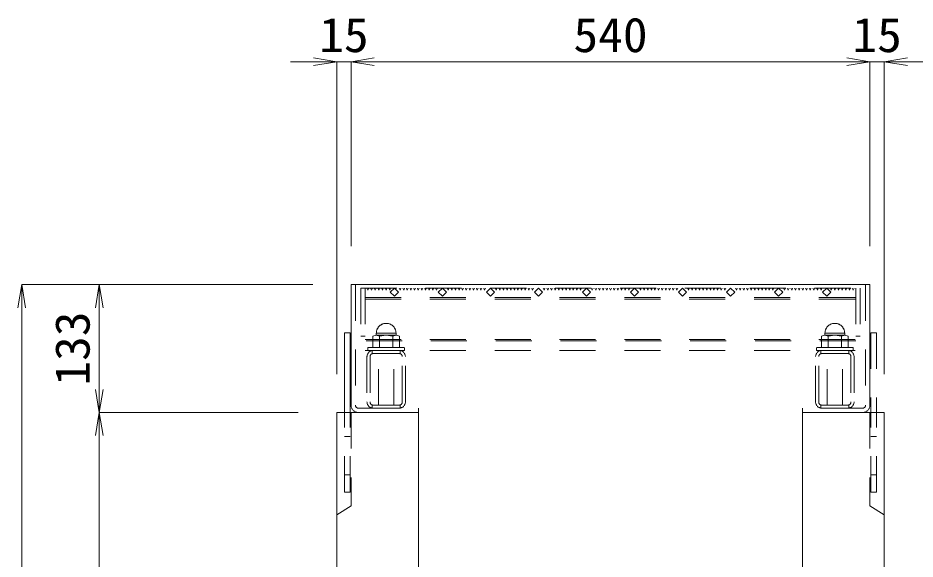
# Model space of a CAD drawing. Units: millimetres at full size; some dimension numbers follow another scale. Extents: x -734 to 58102, y 49499 to 87169.
# Drawn here: x 33669 to 34603, y 64569 to 65132 of the extents above; entities that cross this region are included whole.
import ezdxf
from ezdxf.enums import TextEntityAlignment as Align

# ---------------------------------------------------------------- set-up
doc = ezdxf.new("R2010")
doc.units = ezdxf.units.MM
doc.header["$LTSCALE"] = 50
doc.linetypes.add('USER1', pattern=[1.35, 0.75, -0.6])
for name, color, linetype, lineweight in [('寸法線', 7, 'Continuous', 13), ('本体', 2, 'Continuous', 20), ('ｸﾞﾚｰﾁﾝｸﾞ', 7, 'USER1', 9)]:
    doc.layers.add(name, color=color, linetype=linetype, lineweight=lineweight)
doc.styles.add('ＭＳ 明朝', font='')
doc.styles.get('ＭＳ 明朝').set_extended_font_data('MS Mincho')

# ---------------------------------------------------------------- blocks, each defined once
blk = doc.blocks.new('open_arrow')
at = {"color": 0, "linetype": 'Continuous', "lineweight": -2}
blk.add_lwpolyline([(7.5, 1.25), (0, 0), (7.5, -1.25)], dxfattribs=at)

msp = doc.modelspace()

# ---------------------------------------------------------------- linework, layer by layer
at = {"layer": '寸法線'}
for p, q in [((34064.09, 65086.12), (33953.09, 65086.12)), ((34001.09, 64761.22), (34001.09, 65086.12)), ((34556.09, 65086.12), (34016.09, 65086.12)), ((34016.09, 64894.22), (34016.09, 65086.12)), ((34016.09, 64894.22), (34016.09, 65086.12)), ((34508.09, 65086.12), (34619.09, 65086.12)), ((34556.09, 64894.22), (34556.09, 65086.12)), ((34556.09, 64894.22), (34556.09, 65086.12)), ((34571.09, 64761.22), (34571.09, 65086.12)), ((33673.28, 63971.2), (33673.28, 64854.2)), ((33976.07, 64854.2), (33673.28, 64854.2)), ((33753.92, 64854.2), (33753.92, 64721.2)), ((33976.07, 64854.2), (33753.92, 64854.2)), ((33961.07, 64721.2), (33753.92, 64721.2)), ((33753.92, 64721.2), (33753.92, 64321.2)), ((33961.07, 64721.2), (33753.92, 64721.2))]:
    msp.add_line(p, q, dxfattribs=at)
at = {"layer": '本体'}
for p, q in [((34001.09, 63971.2), (34001.09, 64721.2)), ((34086.09, 64721.2), (34001.09, 64721.2)), ((34086.09, 64415.23), (34086.09, 64721.2)), ((34486.09, 64415.23), (34486.09, 64721.2)), ((34571.1, 64721.2), (34486.09, 64721.2)), ((34571.09, 63971.2), (34571.09, 64721.2))]:
    msp.add_line(p, q, dxfattribs=at)
at = {"layer": '本体', "linetype": 'USER1', "lineweight": 9}
for p, q in [((34016.09, 64721.2), (34016.09, 64624.2)), ((34556.1, 64721.2), (34556.1, 64624.2)), ((34016.09, 64624.2), (34001.09, 64614.7)), ((34556.1, 64624.2), (34571.1, 64614.7))]:
    msp.add_line(p, q, dxfattribs=at)
at = {"layer": 'ｸﾞﾚｰﾁﾝｸﾞ', "linetype": 'Continuous'}
for p, q in [((34016.09, 64854.2), (34556.09, 64854.2)), ((34016.09, 64854.2), (34016.09, 64728.7)), ((34556.09, 64854.2), (34556.09, 64728.7)), ((34009.09, 64804.2), (34009.09, 64721.2)), ((34009.09, 64804.2), (34015.09, 64804.2)), ((34015.09, 64804.2), (34015.09, 64721.2))]:
    msp.add_line(p, q, dxfattribs=at)
at = {"layer": 'ｸﾞﾚｰﾁﾝｸﾞ'}
for p, q in [((34020.59, 64854.2), (34020.59, 64728.7)), ((34551.59, 64854.2), (34551.59, 64728.7)), ((34026.09, 64850.7), (34026.09, 64800.7)), ((34030.59, 64850.7), (34030.59, 64785.7)), ((34030.59, 64850.7), (34030.59, 64800.7)), ((34032.59, 64850.7), (34033.49, 64848.6)), ((34033.49, 64848.6), (34034.39, 64850.7)), ((34036.39, 64850.7), (34037.29, 64848.6)), ((34037.29, 64848.6), (34038.19, 64850.7)), ((34040.19, 64850.7), (34041.09, 64848.6)), ((34041.09, 64848.6), (34041.99, 64850.7)), ((34043.99, 64850.7), (34044.89, 64848.6)), ((34044.89, 64848.6), (34045.79, 64850.7)), ((34047.79, 64850.7), (34048.69, 64848.6)), ((34048.69, 64848.6), (34049.59, 64850.7)), ((34051.59, 64850.7), (34052.49, 64848.6)), ((34052.49, 64848.6), (34053.39, 64850.7)), ((34055.39, 64850.7), (34056.29, 64848.6)), ((34056.29, 64848.6), (34057.19, 64850.7)), ((34061.09, 64850.7), (34056.85, 64846.45)), ((34056.85, 64846.45), (34061.09, 64842.21)), ((34065.34, 64846.45), (34061.09, 64850.7)), ((34061.09, 64842.21), (34065.34, 64846.45)), ((34066.09, 64850.7), (34066.99, 64848.6)), ((34066.99, 64848.6), (34067.89, 64850.7)), ((34069.89, 64850.7), (34070.79, 64848.6)), ((34070.79, 64848.6), (34071.69, 64850.7)), ((34073.69, 64850.7), (34074.59, 64848.6)), ((34074.59, 64848.6), (34075.49, 64850.7)), ((34077.49, 64850.7), (34078.39, 64848.6)), ((34078.39, 64848.6), (34079.29, 64850.7)), ((34081.29, 64850.7), (34082.19, 64848.6)), ((34082.19, 64848.6), (34083.09, 64850.7)), ((34085.09, 64850.7), (34085.99, 64848.6)), ((34085.99, 64848.6), (34086.89, 64850.7)), ((34088.89, 64850.7), (34089.79, 64848.6)), ((34089.79, 64848.6), (34090.69, 64850.7)), ((34092.69, 64850.7), (34093.59, 64848.6)), ((34093.59, 64848.6), (34094.49, 64850.7)), ((34096.49, 64850.7), (34097.39, 64848.6)), ((34097.39, 64848.6), (34098.29, 64850.7)), ((34100.29, 64850.7), (34101.19, 64848.6)), ((34101.19, 64848.6), (34102.09, 64850.7)), ((34104.09, 64850.7), (34104.99, 64848.6)), ((34104.99, 64848.6), (34105.89, 64850.7)), ((34111.09, 64850.7), (34106.85, 64846.45)), ((34106.85, 64846.45), (34111.09, 64842.21)), ((34115.34, 64846.45), (34111.09, 64850.7)), ((34111.09, 64842.21), (34115.34, 64846.45)), ((34116.09, 64850.7), (34116.99, 64848.6)), ((34116.99, 64848.6), (34117.89, 64850.7)), ((34119.89, 64850.7), (34120.79, 64848.6)), ((34120.79, 64848.6), (34121.69, 64850.7)), ((34123.69, 64850.7), (34124.59, 64848.6)), ((34124.59, 64848.6), (34125.49, 64850.7)), ((34127.49, 64850.7), (34128.39, 64848.6)), ((34128.39, 64848.6), (34129.29, 64850.7)), ((34131.29, 64850.7), (34132.19, 64848.6)), ((34132.19, 64848.6), (34133.09, 64850.7)), ((34135.09, 64850.7), (34135.99, 64848.6)), ((34135.99, 64848.6), (34136.89, 64850.7)), ((34138.89, 64850.7), (34139.79, 64848.6)), ((34139.79, 64848.6), (34140.69, 64850.7)), ((34142.69, 64850.7), (34143.59, 64848.6)), ((34143.59, 64848.6), (34144.49, 64850.7)), ((34146.49, 64850.7), (34147.39, 64848.6)), ((34147.39, 64848.6), (34148.29, 64850.7)), ((34150.29, 64850.7), (34151.19, 64848.6)), ((34151.19, 64848.6), (34152.09, 64850.7)), ((34154.09, 64850.7), (34155, 64848.6)), ((34155, 64848.6), (34155.9, 64850.7)), ((34161.09, 64850.7), (34156.85, 64846.45)), ((34156.85, 64846.45), (34161.09, 64842.21)), ((34165.34, 64846.45), (34161.09, 64850.7)), ((34161.09, 64842.21), (34165.34, 64846.45)), ((34166.09, 64850.7), (34166.99, 64848.6)), ((34166.99, 64848.6), (34167.89, 64850.7)), ((34169.89, 64850.7), (34170.79, 64848.6)), ((34170.79, 64848.6), (34171.69, 64850.7)), ((34173.69, 64850.7), (34174.59, 64848.6)), ((34174.59, 64848.6), (34175.49, 64850.7)), ((34177.49, 64850.7), (34178.39, 64848.6)), ((34178.39, 64848.6), (34179.29, 64850.7)), ((34181.29, 64850.7), (34182.19, 64848.6)), ((34182.19, 64848.6), (34183.09, 64850.7)), ((34185.09, 64850.7), (34185.99, 64848.6)), ((34185.99, 64848.6), (34186.89, 64850.7)), ((34188.89, 64850.7), (34189.79, 64848.6)), ((34189.79, 64848.6), (34190.69, 64850.7)), ((34192.69, 64850.7), (34193.59, 64848.6)), ((34193.59, 64848.6), (34194.49, 64850.7)), ((34196.49, 64850.7), (34197.39, 64848.6)), ((34197.39, 64848.6), (34198.29, 64850.7)), ((34200.29, 64850.7), (34201.19, 64848.6)), ((34201.19, 64848.6), (34202.09, 64850.7)), ((34204.09, 64850.7), (34204.99, 64848.6)), ((34204.99, 64848.6), (34205.89, 64850.7)), ((34211.09, 64850.7), (34206.85, 64846.45)), ((34206.85, 64846.45), (34211.09, 64842.21)), ((34215.34, 64846.45), (34211.09, 64850.7)), ((34211.09, 64842.21), (34215.34, 64846.45)), ((34216.09, 64850.7), (34216.99, 64848.6)), ((34216.99, 64848.6), (34217.89, 64850.7)), ((34219.89, 64850.7), (34220.79, 64848.6)), ((34220.79, 64848.6), (34221.69, 64850.7)), ((34223.69, 64850.7), (34224.59, 64848.6)), ((34224.59, 64848.6), (34225.49, 64850.7)), ((34227.49, 64850.7), (34228.39, 64848.6)), ((34228.39, 64848.6), (34229.29, 64850.7)), ((34231.29, 64850.7), (34232.19, 64848.6)), ((34232.19, 64848.6), (34233.09, 64850.7)), ((34235.09, 64850.7), (34235.99, 64848.6)), ((34235.99, 64848.6), (34236.89, 64850.7)), ((34238.89, 64850.7), (34239.79, 64848.6)), ((34239.79, 64848.6), (34240.69, 64850.7)), ((34242.69, 64850.7), (34243.59, 64848.6)), ((34243.59, 64848.6), (34244.49, 64850.7)), ((34246.49, 64850.7), (34247.39, 64848.6)), ((34247.39, 64848.6), (34248.29, 64850.7)), ((34250.29, 64850.7), (34251.19, 64848.6)), ((34251.19, 64848.6), (34252.09, 64850.7)), ((34254.09, 64850.7), (34255, 64848.6)), ((34255, 64848.6), (34255.89, 64850.7)), ((34261.09, 64850.7), (34256.85, 64846.45)), ((34256.85, 64846.45), (34261.09, 64842.21)), ((34265.34, 64846.45), (34261.09, 64850.7)), ((34261.09, 64842.21), (34265.34, 64846.45)), ((34266.09, 64850.7), (34266.99, 64848.6)), ((34266.99, 64848.6), (34267.89, 64850.7)), ((34269.89, 64850.7), (34270.79, 64848.6)), ((34270.79, 64848.6), (34271.69, 64850.7)), ((34273.69, 64850.7), (34274.59, 64848.6)), ((34274.59, 64848.6), (34275.49, 64850.7)), ((34277.49, 64850.7), (34278.39, 64848.6)), ((34278.39, 64848.6), (34279.29, 64850.7)), ((34281.29, 64850.7), (34282.19, 64848.6)), ((34282.19, 64848.6), (34283.09, 64850.7)), ((34285.09, 64850.7), (34285.99, 64848.6)), ((34287.09, 64850.7), (34286.2, 64848.6)), ((34290, 64848.6), (34289.1, 64850.7)), ((34290.89, 64850.7), (34290, 64848.6)), ((34293.79, 64848.6), (34292.9, 64850.7)), ((34294.69, 64850.7), (34293.79, 64848.6)), ((34297.59, 64848.6), (34296.7, 64850.7)), ((34298.5, 64850.7), (34297.59, 64848.6)), ((34301.4, 64848.6), (34300.5, 64850.7)), ((34302.29, 64850.7), (34301.4, 64848.6)), ((34305.2, 64848.6), (34304.29, 64850.7)), ((34306.09, 64850.7), (34305.2, 64848.6)), ((34306.85, 64846.45), (34311.1, 64850.7)), ((34311.1, 64842.21), (34306.85, 64846.45)), ((34311.1, 64850.7), (34315.34, 64846.45)), ((34315.34, 64846.45), (34311.1, 64842.21)), ((34317.19, 64848.6), (34316.29, 64850.7)), ((34318.1, 64850.7), (34317.19, 64848.6)), ((34321, 64848.6), (34320.1, 64850.7)), ((34321.9, 64850.7), (34321, 64848.6)), ((34324.8, 64848.6), (34323.9, 64850.7)), ((34325.7, 64850.7), (34324.8, 64848.6)), ((34328.6, 64848.6), (34327.7, 64850.7)), ((34329.5, 64850.7), (34328.6, 64848.6)), ((34332.4, 64848.6), (34331.5, 64850.7)), ((34333.3, 64850.7), (34332.4, 64848.6)), ((34336.2, 64848.6), (34335.3, 64850.7)), ((34337.1, 64850.7), (34336.2, 64848.6)), ((34340, 64848.6), (34339.1, 64850.7)), ((34340.9, 64850.7), (34340, 64848.6)), ((34343.8, 64848.6), (34342.9, 64850.7)), ((34344.7, 64850.7), (34343.8, 64848.6)), ((34347.6, 64848.6), (34346.7, 64850.7)), ((34348.5, 64850.7), (34347.6, 64848.6)), ((34351.4, 64848.6), (34350.5, 64850.7)), ((34352.3, 64850.7), (34351.4, 64848.6)), ((34355.2, 64848.6), (34354.3, 64850.7)), ((34356.1, 64850.7), (34355.2, 64848.6)), ((34356.85, 64846.45), (34361.1, 64850.7)), ((34361.1, 64842.21), (34356.85, 64846.45)), ((34361.1, 64850.7), (34365.34, 64846.45)), ((34365.34, 64846.45), (34361.1, 64842.21)), ((34367.19, 64848.6), (34366.29, 64850.7)), ((34368.1, 64850.7), (34367.19, 64848.6)), ((34371, 64848.6), (34370.1, 64850.7)), ((34371.9, 64850.7), (34371, 64848.6)), ((34374.8, 64848.6), (34373.9, 64850.7)), ((34375.7, 64850.7), (34374.8, 64848.6)), ((34378.6, 64848.6), (34377.7, 64850.7)), ((34379.5, 64850.7), (34378.6, 64848.6)), ((34382.4, 64848.6), (34381.5, 64850.7)), ((34383.3, 64850.7), (34382.4, 64848.6)), ((34386.2, 64848.6), (34385.3, 64850.7)), ((34387.1, 64850.7), (34386.2, 64848.6)), ((34390, 64848.6), (34389.1, 64850.7)), ((34390.9, 64850.7), (34390, 64848.6)), ((34393.8, 64848.6), (34392.9, 64850.7)), ((34394.7, 64850.7), (34393.8, 64848.6)), ((34397.6, 64848.6), (34396.7, 64850.7)), ((34398.5, 64850.7), (34397.6, 64848.6)), ((34401.4, 64848.6), (34400.5, 64850.7)), ((34402.3, 64850.7), (34401.4, 64848.6)), ((34405.2, 64848.6), (34404.3, 64850.7)), ((34406.1, 64850.7), (34405.2, 64848.6)), ((34406.85, 64846.45), (34411.1, 64850.7)), ((34411.1, 64842.21), (34406.85, 64846.45)), ((34411.1, 64850.7), (34415.34, 64846.45)), ((34415.34, 64846.45), (34411.1, 64842.21)), ((34417.19, 64848.6), (34416.29, 64850.7)), ((34418.1, 64850.7), (34417.19, 64848.6)), ((34421, 64848.6), (34420.1, 64850.7)), ((34421.9, 64850.7), (34421, 64848.6)), ((34424.8, 64848.6), (34423.9, 64850.7)), ((34425.7, 64850.7), (34424.8, 64848.6)), ((34428.6, 64848.6), (34427.7, 64850.7)), ((34429.5, 64850.7), (34428.6, 64848.6)), ((34432.4, 64848.6), (34431.5, 64850.7)), ((34433.29, 64850.7), (34432.4, 64848.6)), ((34436.2, 64848.6), (34435.3, 64850.7)), ((34437.1, 64850.7), (34436.2, 64848.6)), ((34440, 64848.6), (34439.1, 64850.7)), ((34440.9, 64850.7), (34440, 64848.6)), ((34443.8, 64848.6), (34442.9, 64850.7)), ((34444.7, 64850.7), (34443.8, 64848.6)), ((34447.6, 64848.6), (34446.7, 64850.7)), ((34448.5, 64850.7), (34447.6, 64848.6)), ((34451.4, 64848.6), (34450.5, 64850.7)), ((34452.3, 64850.7), (34451.4, 64848.6)), ((34455.2, 64848.6), (34454.3, 64850.7)), ((34456.1, 64850.7), (34455.2, 64848.6)), ((34456.85, 64846.45), (34461.1, 64850.7)), ((34461.1, 64842.21), (34456.85, 64846.45)), ((34461.1, 64850.7), (34465.34, 64846.45)), ((34465.34, 64846.45), (34461.1, 64842.21)), ((34467.19, 64848.6), (34466.29, 64850.7)), ((34468.1, 64850.7), (34467.19, 64848.6)), ((34471, 64848.6), (34470.1, 64850.7)), ((34471.9, 64850.7), (34471, 64848.6)), ((34474.8, 64848.6), (34473.9, 64850.7)), ((34475.7, 64850.7), (34474.8, 64848.6)), ((34478.6, 64848.6), (34477.7, 64850.7)), ((34479.5, 64850.7), (34478.6, 64848.6)), ((34482.4, 64848.6), (34481.5, 64850.7)), ((34483.3, 64850.7), (34482.4, 64848.6)), ((34486.2, 64848.6), (34485.3, 64850.7)), ((34487.1, 64850.7), (34486.2, 64848.6)), ((34490, 64848.6), (34489.1, 64850.7)), ((34490.9, 64850.7), (34490, 64848.6)), ((34493.8, 64848.6), (34492.9, 64850.7)), ((34494.7, 64850.7), (34493.8, 64848.6)), ((34497.6, 64848.6), (34496.7, 64850.7)), ((34498.5, 64850.7), (34497.6, 64848.6)), ((34501.4, 64848.6), (34500.5, 64850.7)), ((34502.3, 64850.7), (34501.4, 64848.6)), ((34505.2, 64848.6), (34504.3, 64850.7)), ((34506.1, 64850.7), (34505.2, 64848.6)), ((34506.85, 64846.45), (34511.1, 64850.7)), ((34511.1, 64842.21), (34506.85, 64846.45)), ((34511.1, 64850.7), (34515.34, 64846.45)), ((34515.34, 64846.45), (34511.1, 64842.21)), ((34515.9, 64848.6), (34515, 64850.7)), ((34516.8, 64850.7), (34515.9, 64848.6)), ((34519.7, 64848.6), (34518.8, 64850.7)), ((34520.6, 64850.7), (34519.7, 64848.6)), ((34523.5, 64848.6), (34522.6, 64850.7)), ((34524.4, 64850.7), (34523.5, 64848.6)), ((34527.3, 64848.6), (34526.4, 64850.7)), ((34528.2, 64850.7), (34527.3, 64848.6)), ((34531.1, 64848.6), (34530.2, 64850.7)), ((34532, 64850.7), (34531.1, 64848.6)), ((34534.9, 64848.6), (34534, 64850.7)), ((34535.8, 64850.7), (34534.9, 64848.6)), ((34538.7, 64848.6), (34537.8, 64850.7)), ((34539.6, 64850.7), (34538.7, 64848.6)), ((34541.6, 64850.7), (34541.6, 64785.7)), ((34541.6, 64850.7), (34541.6, 64800.7)), ((34546.1, 64850.7), (34546.1, 64800.7)), ((34030.59, 64840.7), (34541.6, 64840.7)), ((34030.59, 64839.2), (34541.6, 64839.2)), ((34026.09, 64800.7), (34030.59, 64800.7)), ((34038.74, 64800.5), (34042.21, 64801.7)), ((34038.74, 64788.7), (34038.74, 64800.5)), ((34042.21, 64803.7), (34062.98, 64803.7)), ((34042.21, 64801.7), (34042.21, 64803.7)), ((34042.21, 64801.7), (34045.67, 64800.5)), ((34062.98, 64801.7), (34042.21, 64801.7)), ((34045.67, 64800.5), (34052.59, 64801.7)), ((34045.67, 64788.7), (34045.67, 64800.5)), ((34052.59, 64801.7), (34059.52, 64800.5)), ((34059.52, 64800.5), (34062.98, 64801.7)), ((34059.52, 64800.5), (34059.52, 64788.7)), ((34062.98, 64803.7), (34062.98, 64801.7)), ((34062.98, 64801.7), (34066.44, 64800.5)), ((34066.44, 64800.5), (34066.44, 64788.7)), ((34509.21, 64801.7), (34505.75, 64800.5)), ((34505.75, 64800.5), (34505.75, 64788.7)), ((34529.98, 64803.7), (34509.21, 64803.7)), ((34509.21, 64803.7), (34509.21, 64801.7)), ((34512.67, 64800.5), (34509.21, 64801.7)), ((34509.21, 64801.7), (34529.98, 64801.7)), ((34519.59, 64801.7), (34512.67, 64800.5)), ((34512.67, 64800.5), (34512.67, 64788.7)), ((34526.52, 64800.5), (34519.59, 64801.7)), ((34529.98, 64801.7), (34526.52, 64800.5)), ((34526.52, 64788.7), (34526.52, 64800.5)), ((34529.98, 64801.7), (34529.98, 64803.7)), ((34533.44, 64800.5), (34529.98, 64801.7)), ((34533.44, 64788.7), (34533.44, 64800.5)), ((34546.1, 64800.7), (34541.6, 64800.7)), ((34557.09, 64804.2), (34557.09, 64721.2)), ((34563.09, 64804.2), (34557.09, 64804.2)), ((34563.09, 64804.2), (34563.09, 64721.2)), ((34030.59, 64797.2), (34541.6, 64797.2)), ((34541.6, 64795.7), (34030.59, 64795.7)), ((34033.59, 64788.7), (34071.59, 64788.7)), ((34033.59, 64788.7), (34052.59, 64788.7)), ((34033.59, 64785.7), (34033.59, 64788.7)), ((34052.59, 64788.7), (34038.74, 64788.7)), ((34052.59, 64788.7), (34045.67, 64788.7)), ((34066.44, 64788.7), (34052.59, 64788.7)), ((34071.59, 64788.7), (34071.59, 64785.7)), ((34538.59, 64788.7), (34500.59, 64788.7)), ((34500.59, 64788.7), (34500.59, 64785.7)), ((34505.75, 64788.7), (34519.59, 64788.7)), ((34519.59, 64788.7), (34533.44, 64788.7)), ((34538.59, 64788.7), (34519.59, 64788.7)), ((34519.59, 64788.7), (34526.52, 64788.7)), ((34538.59, 64785.7), (34538.59, 64788.7)), ((34030.59, 64785.7), (34541.6, 64785.7)), ((34032.59, 64779.3), (34032.59, 64732.1)), ((34071.59, 64785.7), (34033.59, 64785.7)), ((34035.79, 64779.3), (34035.79, 64732.1)), ((34038.09, 64785.63), (34038.09, 64782.37)), ((34066.19, 64785.7), (34038.99, 64785.7)), ((34066.19, 64785.7), (34038.99, 64785.7)), ((34066.19, 64782.5), (34038.99, 64782.5)), ((34066.19, 64785.7), (34039, 64785.7)), ((34044.59, 64728.9), (34044.59, 64785.7)), ((34044.59, 64785.7), (34060.59, 64785.7)), ((34060.59, 64728.9), (34060.59, 64785.7)), ((34067.09, 64785.63), (34067.09, 64782.37)), ((34069.39, 64732.1), (34069.39, 64779.3)), ((34072.59, 64732.1), (34072.59, 64779.3)), ((34499.6, 64732.1), (34499.6, 64779.3)), ((34500.59, 64785.7), (34538.59, 64785.7)), ((34502.8, 64732.1), (34502.8, 64779.3)), ((34505.09, 64785.63), (34505.09, 64782.37)), ((34505.99, 64785.7), (34533.2, 64785.7)), ((34505.99, 64782.5), (34533.2, 64782.5)), ((34506, 64785.7), (34533.2, 64785.7)), ((34506, 64785.7), (34533.19, 64785.7)), ((34511.6, 64728.9), (34511.6, 64785.7)), ((34527.6, 64785.7), (34511.6, 64785.7)), ((34527.6, 64728.9), (34527.6, 64785.7)), ((34534.09, 64785.63), (34534.09, 64782.37)), ((34536.39, 64779.3), (34536.39, 64732.1)), ((34539.6, 64779.3), (34539.6, 64732.1)), ((34023.59, 64725.7), (34086.09, 64725.7)), ((34038.09, 64729.03), (34038.09, 64725.76)), ((34038.99, 64728.9), (34066.19, 64728.9)), ((34038.99, 64725.7), (34066.19, 64725.7)), ((34067.09, 64729.03), (34067.09, 64725.76)), ((34086.09, 64725.7), (34086.09, 64721.2)), ((34548.59, 64725.7), (34486.09, 64725.7)), ((34486.09, 64725.7), (34486.09, 64721.2)), ((34505.09, 64729.03), (34505.09, 64725.76)), ((34533.2, 64728.9), (34505.99, 64728.9)), ((34533.2, 64725.7), (34505.99, 64725.7)), ((34534.09, 64729.03), (34534.09, 64725.76)), ((34009.09, 64638.2), (34009.09, 64721.2)), ((34015.1, 64638.2), (34015.1, 64721.2)), ((34557.09, 64638.2), (34557.09, 64721.2)), ((34563.09, 64638.2), (34563.09, 64721.2)), ((34009.09, 64696.2), (34015.09, 64696.2)), ((34557.1, 64696.2), (34563.1, 64696.2)), ((34009.09, 64656.2), (34015.09, 64656.2)), ((34557.1, 64656.2), (34563.1, 64656.2)), ((34009.09, 64638.2), (34015.1, 64638.2)), ((34563.09, 64638.2), (34557.09, 64638.2))]:
    msp.add_line(p, q, dxfattribs=at)
at = {"layer": 'ｸﾞﾚｰﾁﾝｸﾞ', "lineweight": 5}
msp.add_line((34026.09, 64850.7), (34546.1, 64850.7), dxfattribs=at)
at = {"layer": 'ｸﾞﾚｰﾁﾝｸﾞ'}
for centre, radius, start, end in [((34052.59, 64803.7), 10.25, 0, 180), ((34519.59, 64803.7), 10.25, 0, 180), ((34038.99, 64779.3), 6.4, 90, 180), ((34038.99, 64779.3), 3.2, 90, 180), ((34066.19, 64779.3), 6.4, 0, 90), ((34066.19, 64779.3), 3.2, 0, 90), ((34505.99, 64779.3), 6.4, 90, 180), ((34505.99, 64779.3), 3.2, 90, 180), ((34533.2, 64779.3), 6.4, 0, 90), ((34533.2, 64779.3), 3.2, 0, 90), ((34023.59, 64728.7), 7.5, 180, 270), ((34023.59, 64728.7), 3, 180, 270), ((34038.99, 64732.1), 6.4, 180, 270), ((34038.99, 64732.1), 3.2, 180, 270), ((34066.19, 64732.1), 6.4, 270, 0), ((34066.19, 64732.1), 3.2, 270, 0), ((34505.99, 64732.1), 6.4, 180, 270), ((34505.99, 64732.1), 3.2, 180, 270), ((34533.2, 64732.1), 6.4, 270, 0), ((34533.2, 64732.1), 3.2, 270, 0), ((34548.59, 64728.7), 7.5, 270, 0), ((34548.59, 64728.7), 3, 270, 0)]:
    msp.add_arc(centre, radius, start, end, dxfattribs=at)

# ---------------------------------------------------------------- block references
at = {"layer": '寸法線', "xscale": 3.2, "yscale": 3.2}
for p, rotation in [((34001.09, 65086.12), 180), ((34556.09, 65086.12), 180), ((34556.09, 65086.12), 180), ((33673.28, 64854.2), 270), ((33753.92, 64854.2), 270), ((33753.92, 64721.2), 90), ((33753.92, 64721.2), 270)]:
    msp.add_blockref('open_arrow', p, dxfattribs=dict(at, rotation=rotation))
for p in [(34016.09, 65086.12), (34016.09, 65086.12), (34571.09, 65086.12)]:
    msp.add_blockref('open_arrow', p, dxfattribs=at)

# ---------------------------------------------------------------- texts
at = {"layer": '寸法線', "style": 'ＭＳ 明朝', "width": 1.05}
for s, p in [('15', (34008.59, 65114.14)), ('540', (34286.09, 65114.14)), ('15', (34563.59, 65114.14))]:
    msp.add_text(s, height=36.03, dxfattribs=at).set_placement(p, align=Align.MIDDLE_CENTER)
msp.add_text('133', height=36.03, rotation=90, dxfattribs=at).set_placement((33725.9, 64787.7), align=Align.MIDDLE_CENTER)

doc.saveas('drawing.dxf')
